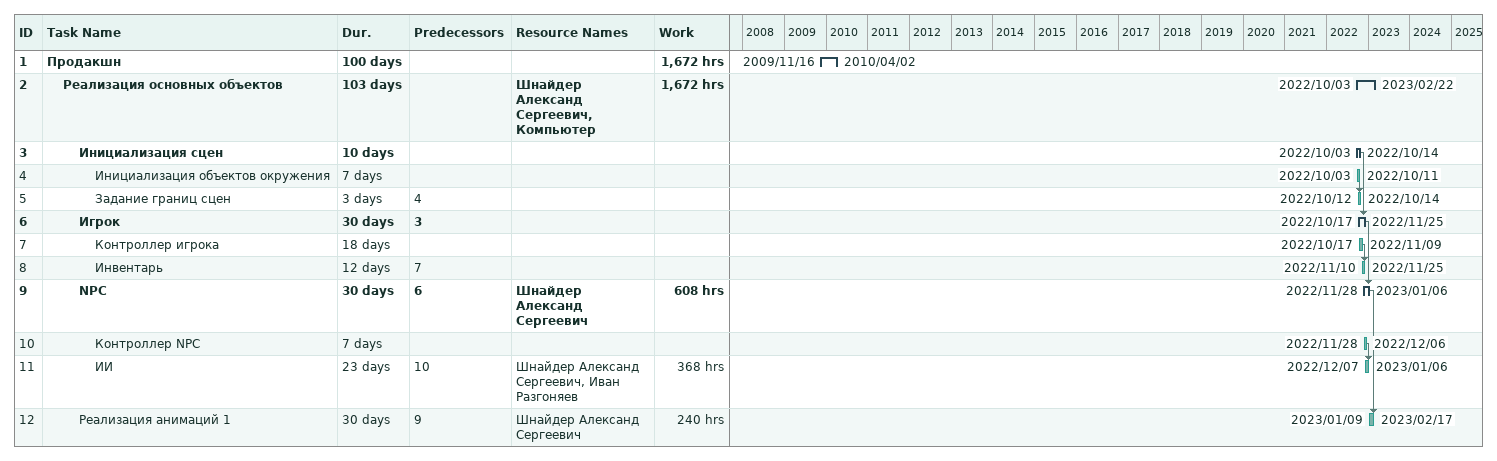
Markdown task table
| ID | Level | Task | Duration | Start | Finish | Predecessors | Resources | Work (h) |
|---|---|---|---|---|---|---|---|---|
| 1 | 1 | **Продакшн** | 100d | 2009-11-16 | 2010-04-02 |  |  | 1672 |
| 2 | 2 | **Реализация основных объектов** | 103d | 2022-10-03 | 2023-02-22 |  | Шнайдер Александ Сергеевич, Компьютер | 1672 |
| 3 | 3 | **Инициализация сцен** | 10d | 2022-10-03 | 2022-10-14 |  |  |  |
| 4 | 4 | Инициализация объектов окружения | 7d | 2022-10-03 | 2022-10-11 |  |  |  |
| 5 | 4 | Задание границ сцен | 3d | 2022-10-12 | 2022-10-14 | 4 |  |  |
| 6 | 3 | **Игрок** | 30d | 2022-10-17 | 2022-11-25 | 3 |  |  |
| 7 | 4 | Контроллер игрока | 18d | 2022-10-17 | 2022-11-09 |  |  |  |
| 8 | 4 | Инвентарь | 12d | 2022-11-10 | 2022-11-25 | 7 |  |  |
| 9 | 3 | **NPC** | 30d | 2022-11-28 | 2023-01-06 | 6 | Шнайдер Александ Сергеевич | 608 |
| 10 | 4 | Контроллер NPC | 7d | 2022-11-28 | 2022-12-06 |  |  |  |
| 11 | 4 | ИИ | 23d | 2022-12-07 | 2023-01-06 | 10 | Шнайдер Александ Сергеевич, Иван Разгоняев | 368 |
| 12 | 3 | Реализация анимаций 1 | 30d | 2023-01-09 | 2023-02-17 | 9 | Шнайдер Александ Сергеевич | 240 |
